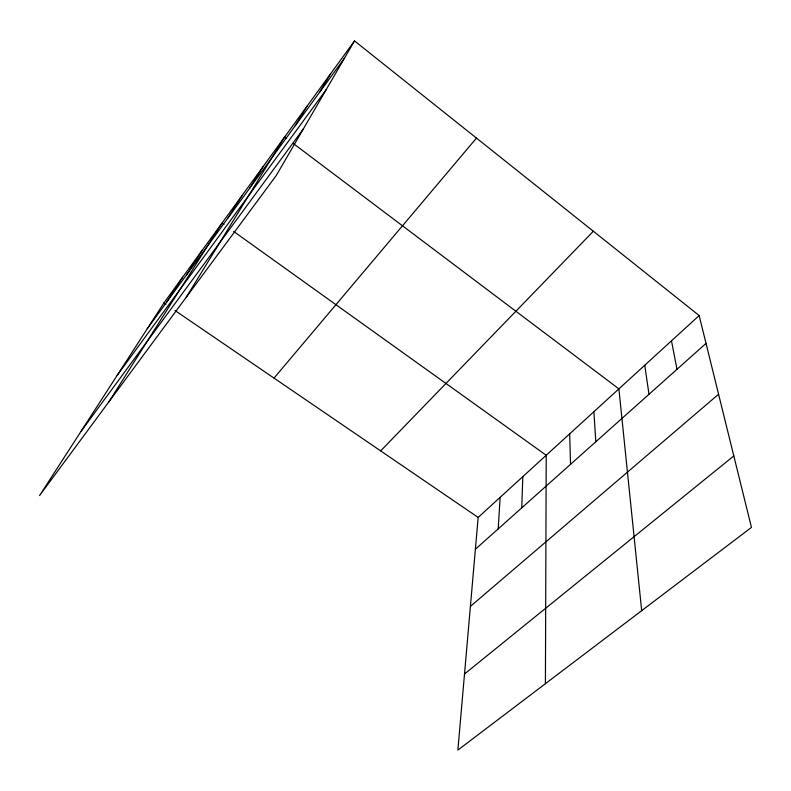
<?xml version="1.0" encoding="UTF-8"?>
<svg xmlns="http://www.w3.org/2000/svg" width="791" height="791" viewBox="0 0 791 791"><rect width="100%" height="100%" fill="white"/><g stroke="black" fill="none" stroke-linecap="round" stroke-linejoin="round"><path stroke-width="1.19" d="M545.414 683.691L546.215 455.26L233.681 231.456M521.753 507.852L522.811 476.647M498.192 528.882L500.139 497.361M699.155 315.55L478.16 517.433L457.87 750.086L751.45 527.409L699.155 315.55L354.526 40.914L163.915 302.953L39.55 495.601L276.306 175.444L354.526 40.914M319.416 92.547L330.351 74.146M295.201 125.759L307.076 106.152M186.271 297.198L284.641 136.991L286.589 138.455M249.511 188.456L263.017 166.723M227.927 218.069L242.145 195.407M108.812 401.947L222.004 223.102L223.952 224.496M186.458 274.971L201.962 250.648M166.535 302.3L182.612 277.255M147.314 328.67L344.599 57.98M117.177 375.359L326.189 89.65M80.989 431.411L303.388 128.864M274.022 378.108L476.469 138.089M380.669 450.89L593.349 231.239M475.391 549.241L706.027 343.383M470.408 606.39L718.584 394.254M464.505 673.991L733.811 455.942M163.915 302.953L165.932 304.327M174.979 310.507L478.16 517.433M293.421 143.606L618.898 388.865L641.679 610.672M671.49 340.822L676.997 369.288M644.754 365.244L648.986 394.294M593.893 411.715L595.811 441.754M569.668 433.834L570.548 464.307"/></g></svg>
